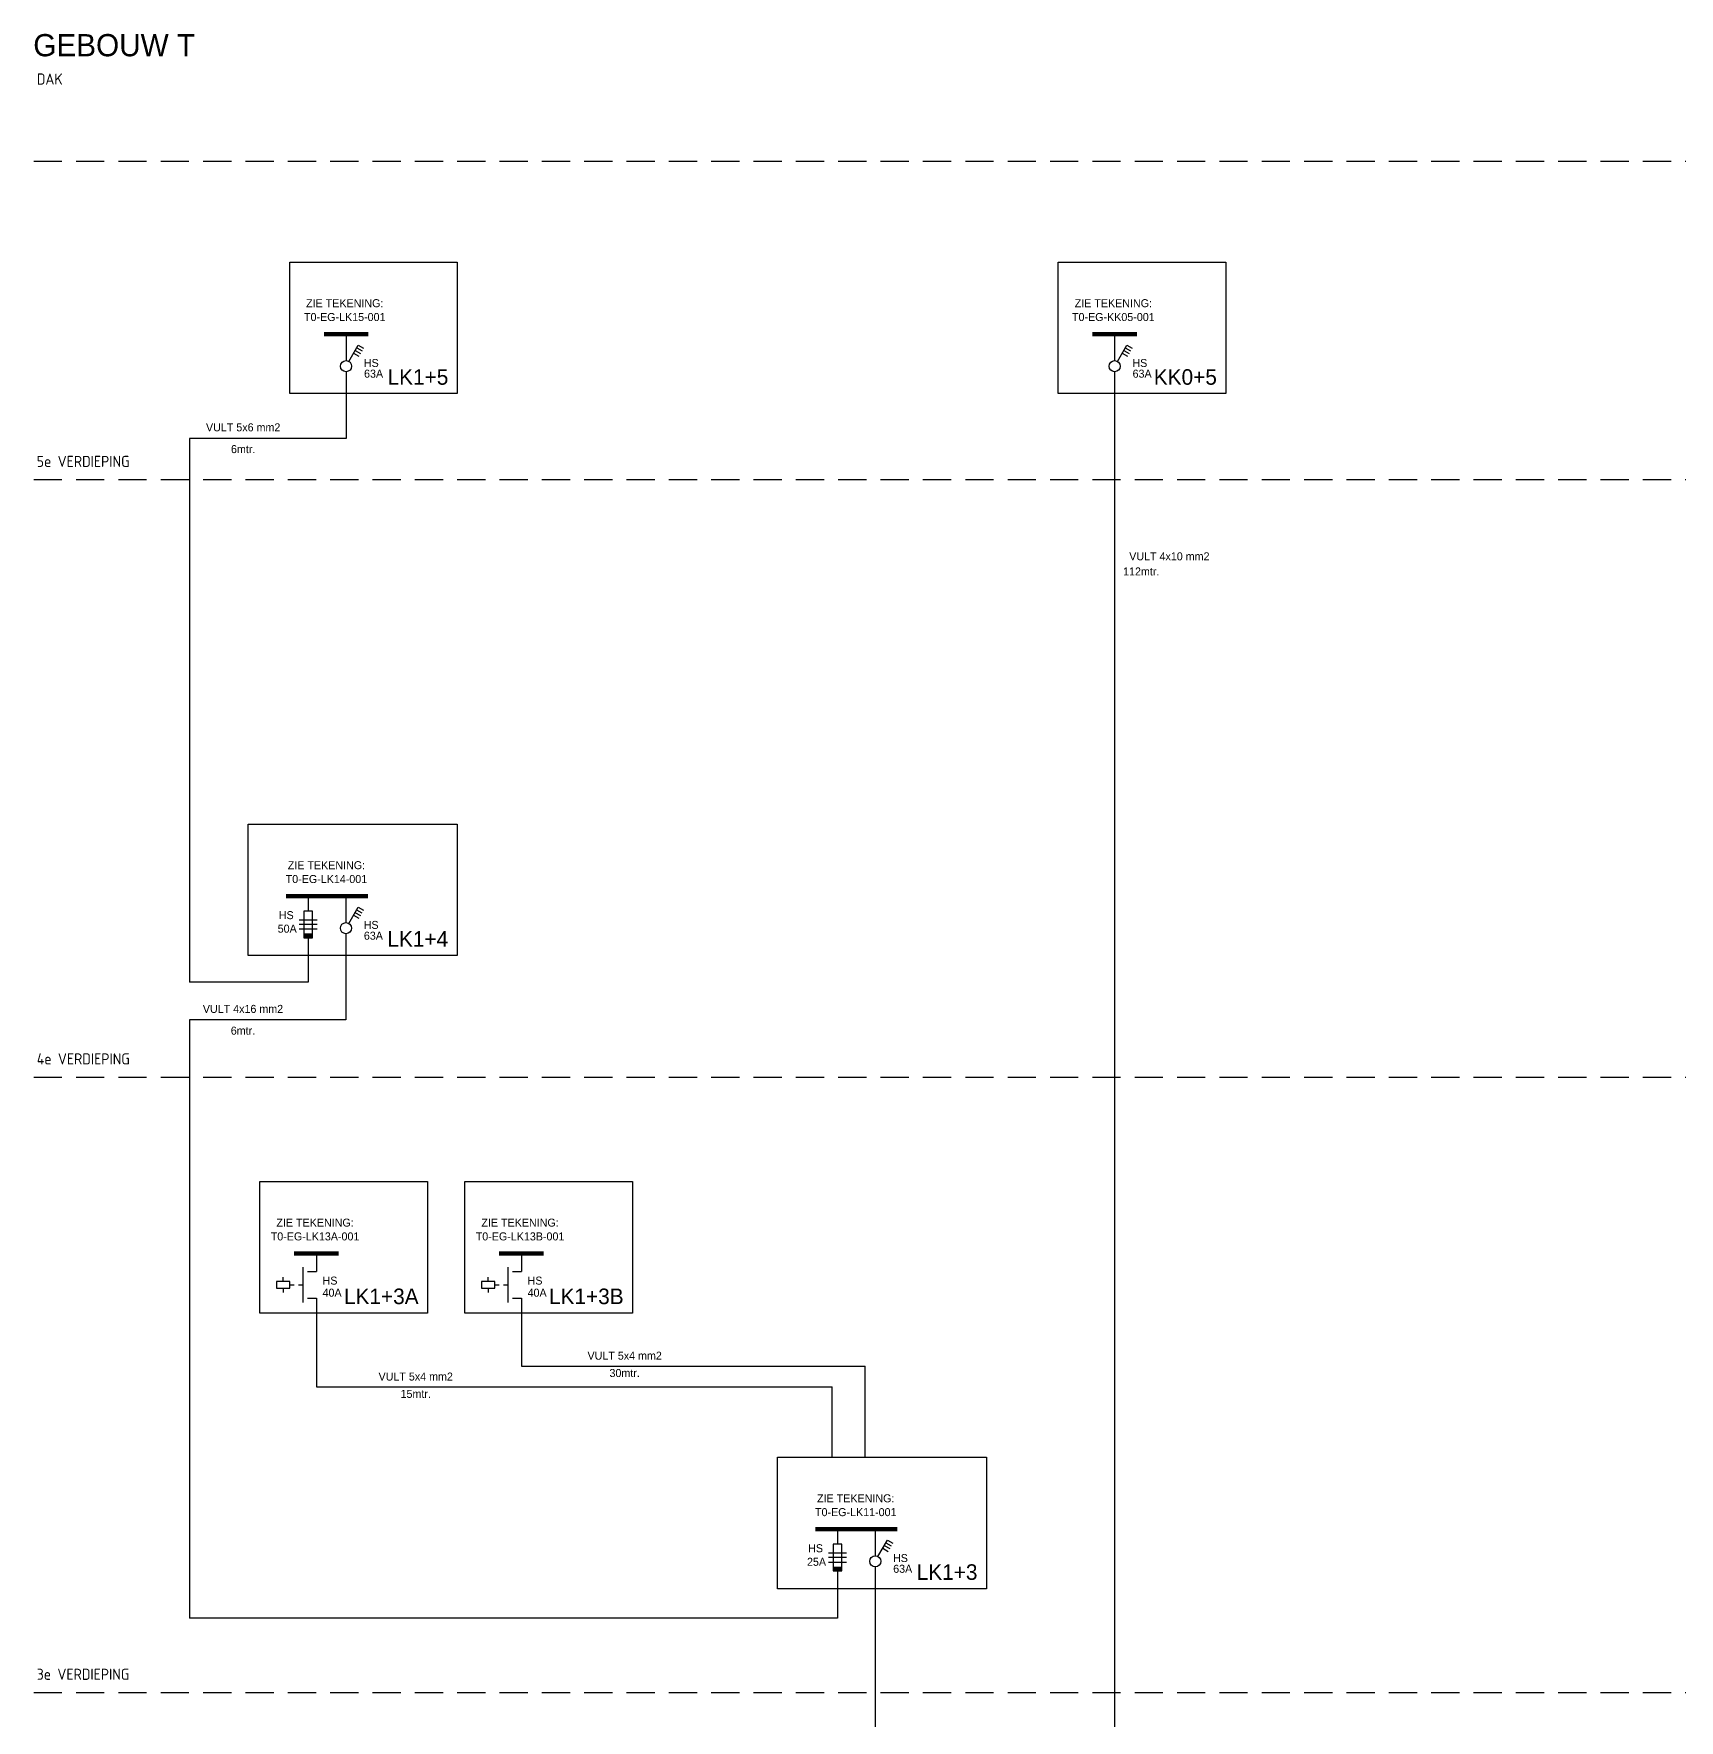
# Model space of a CAD drawing. Header units: millimetres. Extents: x 0 to 1470, y -33 to 858.
# Drawn here: x 0 to 370.1, y 458.4 to 837.7 of the extents above; entities that cross this region are included whole.
import ezdxf
from ezdxf.enums import TextEntityAlignment as Align

# ---------------------------------------------------------------- set-up
doc = ezdxf.new("R2010")
doc.units = ezdxf.units.MM
doc.linetypes.add('HIDDEN', pattern=[9.525, 6.35, -3.175])
doc.linetypes.add('STABI11', pattern=[2, 1, -1])
doc.layers.get('0').update_dxf_attribs({"linetype": 'CONTINUOUS'})
for name, color, linetype in [('BL$4----_STEMPEL', 7, 'CONTINUOUS'), ('EL$1----', 3, 'CONTINUOUS'), ('EL-62-BLK', 3, 'CONTINUOUS'), ('EL6311--', 3, 'CONTINUOUS')]:
    doc.layers.add(name, color=color, linetype=linetype)
doc.styles.add('BURO-018', font='BUROFONT.shx', dxfattribs={"height": 1.8})
doc.styles.add('BURO-025', font='BUROFONT.shx', dxfattribs={"height": 2.5})
doc.styles.add('BURO-035', font='BUROFONT.shx', dxfattribs={"height": 3.5})
doc.styles.get("Standard").update_dxf_attribs({"font": 'ISOCP'})

# ---------------------------------------------------------------- blocks, each defined once
blk = doc.blocks.new('0721013F')
at = {"color": 0, "linetype": 'Continuous'}
for p, q in [((-2, -2), (2, -2)), ((-2, -3), (2, -3)), ((2, -4), (-2, -4))]:
    blk.add_line(p, q, dxfattribs=at)
blk = doc.blocks.new('072102B')
at = {"color": 0, "linetype": 'Continuous'}
for p, q in [((1, 0), (-1, 0)), ((-1, 0), (-1, -6)), ((1, -6), (1, 0)), ((-1, -6), (1, -6))]:
    blk.add_line(p, q, dxfattribs=at)
blk.add_solid([(1, -5), (1, -6), (-1, -5), (-1, -6)], dxfattribs=at)
at = {"color": 0, "linetype": 'Continuous', "style": 'BURO-018', "flags": 1}
for tag, p in [('E_ID', (0, 0)), ('E_MATCODE', (0, -5))]:
    blk.add_attdef(tag, p, '', height=1.8, dxfattribs=at)
at = {"color": 0, "linetype": 'Continuous', "style": 'BURO-018'}
blk.add_attdef('E_KODE', text='', height=1.8, dxfattribs=at).set_placement((-3, -3), align=Align.MIDDLE_RIGHT)
blk = doc.blocks.new('1114A3A')
at = {"color": 0, "linetype": 'Continuous'}
for p, q in [((0.62, 1.08), (2.74, 4.75)), ((2.39, 4.14), (3.6, 3.44)), ((2.74, 4.75), (3.95, 4.05)), ((1.69, 2.93), (2.9, 2.23)), ((2.04, 3.54), (3.25, 2.84))]:
    blk.add_line(p, q, dxfattribs=at)
blk.add_circle((0, 0), 1.25, dxfattribs=at)
at = {"color": 0, "linetype": 'Continuous', "style": 'BURO-018', "flags": 1}
for tag, p in [('E_ID', (0, 0.08)), ('E_MATCODE', (0, -4.92))]:
    blk.add_attdef(tag, p, '', height=1.8, dxfattribs=at)
at = {"color": 0, "linetype": 'Continuous', "style": 'BURO-018'}
blk.add_attdef('E_IGS', text='', height=1.8, dxfattribs=at).set_placement((3, 0.08), align=Align.MIDDLE_LEFT)
blk = doc.blocks.new('0702A1')
at = {"color": 0, "linetype": 'Continuous'}
for p, q in [((-3, -7), (-3, 1)), ((-2, 0), (0, 0)), ((-2, -6), (0, -6))]:
    blk.add_line(p, q, dxfattribs=at)
at = {"color": 0, "linetype": 'Continuous', "style": 'BURO-018'}
blk.add_attdef('E_ASK1', text='', height=1.8, dxfattribs=at).set_placement((-1, 1), align=Align.RIGHT)
at = {"color": 0, "linetype": 'Continuous', "style": 'BURO-018', "flags": 1}
for tag, p in [('E_ID', (0, 0)), ('E_MATCODE', (0, -5))]:
    blk.add_attdef(tag, p, '', height=1.8, dxfattribs=at)
at = {"color": 0, "linetype": 'Continuous', "style": 'BURO-018'}
blk.add_attdef('E_KODE', text='', height=1.8, dxfattribs=at).set_placement((3, -3), align=Align.MIDDLE_LEFT)
blk.add_attdef('E_ASK2', text='', height=1.8, dxfattribs=at).set_placement((-1, -7), align=Align.TOP_RIGHT)
blk = doc.blocks.new('021323')
at = {"color": 0, "linetype": 'Continuous'}
for p, q in [((-3, 0.75), (-6, 0.75)), ((-6, 0.75), (-6, -0.75)), ((-4.5, 0.75), (-4.5, 1.75)), ((-3, -0.75), (-3, 0.75)), ((-3, 0.25), (-3, 0.25)), ((-6, -0.75), (-3, -0.75)), ((-4.5, -0.75), (-4.5, -1.75))]:
    blk.add_line(p, q, dxfattribs=at)
at = {"color": 0, "linetype": 'STABI11'}
blk.add_line((-3, 0), (0, 0), dxfattribs=at)

msp = doc.modelspace()

# ---------------------------------------------------------------- linework, layer by layer
at = {"layer": 'EL$1----', "color": 1, "linetype": 'HIDDEN'}
for p, q in [((0, 809.06), (1470.38, 809.06)), ((0, 737.46), (1470.38, 737.46)), ((0, 603.06), (1470.38, 603.06)), ((0, 464.65), (1470.38, 464.65))]:
    msp.add_line(p, q, dxfattribs=at)
at = {"layer": 'EL$1----'}
for p, q in [((70.26, 769.78), (70.26, 764.2)), ((243.13, 769.78), (243.13, 764.2)), ((70.26, 761.7), (70.26, 753.54)), ((70.26, 761.7), (70.26, 746.7)), ((243.13, 761.7), (243.13, 35.46)), ((70.26, 746.7), (35.05, 746.7)), ((35.05, 746.7), (35.05, 624.38)), ((61.73, 643.38), (61.73, 640.38)), ((70.22, 643.38), (70.22, 637.8)), ((61.73, 634.38), (61.73, 624.38)), ((70.22, 635.3), (70.22, 627.14)), ((70.22, 627.14), (70.22, 615.9)), ((61.73, 624.38), (35.05, 624.38)), ((35.05, 615.9), (35.05, 481.33)), ((70.22, 615.9), (35.05, 615.9)), ((63.57, 563.38), (63.57, 559.33)), ((109.69, 563.38), (109.69, 559.33)), ((63.57, 553.33), (63.57, 533.38)), ((109.69, 553.33), (109.69, 538.07)), ((109.69, 538.07), (187.02, 538.07)), ((187.02, 517.55), (187.02, 538.07)), ((63.57, 533.38), (179.57, 533.38)), ((179.57, 517.55), (179.57, 533.38)), ((180.79, 500.97), (180.79, 497.97)), ((189.28, 500.97), (189.28, 495.4)), ((180.79, 491.97), (180.79, 481.33)), ((189.28, 492.9), (189.28, 484.74)), ((189.28, 484.74), (189.28, 35.46)), ((180.79, 481.33), (35.05, 481.33))]:
    msp.add_line(p, q, dxfattribs=at)
for points in [[(95.26, 756.78), (57.57, 756.78), (57.57, 786.36), (95.26, 786.36)], [(268.13, 756.78), (230.45, 756.78), (230.45, 786.36), (268.13, 786.36)], [(95.22, 630.38), (48.26, 630.38), (48.26, 659.96), (95.22, 659.96)], [(88.57, 549.99), (50.89, 549.99), (50.89, 579.57), (88.57, 579.57)], [(134.69, 549.99), (97, 549.99), (97, 579.57), (134.69, 579.57)], [(214.28, 487.97), (167.32, 487.97), (167.32, 517.55), (214.28, 517.55)]]:
    msp.add_lwpolyline(points, close=True, dxfattribs=at)
at = {"layer": 'EL$1----', "const_width": 1}
for points in [[(65.26, 770.17), (75.26, 770.17)], [(238.13, 770.17), (248.13, 770.17)], [(56.73, 643.77), (75.22, 643.77)], [(58.57, 563.38), (68.57, 563.38)], [(104.69, 563.38), (114.69, 563.38)], [(175.79, 501.37), (194.28, 501.37)]]:
    msp.add_lwpolyline(points, dxfattribs=at)

# ---------------------------------------------------------------- block references
at = {"layer": 'EL$1----'}
ref = msp.add_blockref('072102B', (61.73, 640.38), dxfattribs=at)
ref.add_attrib('E_KODE', '50A', dxfattribs={"layer": '0', "color": 1, "linetype": 'Continuous', "height": 1.8, "style": 'BURO-018'}).set_placement((59.16, 636.44), align=Align.MIDDLE_RIGHT)
at = {"layer": 'EL$1----', "xscale": -1}
for p in [(61.73, 640.38), (180.79, 497.97)]:
    msp.add_blockref('0721013F', p, dxfattribs=at)
at = {"layer": 'EL$1----'}
for name, p in [('021323', (60.57, 556.33)), ('0702A1', (63.57, 559.33)), ('021323', (106.69, 556.33)), ('0702A1', (109.69, 559.33))]:
    msp.add_blockref(name, p, dxfattribs=at)
ref = msp.add_blockref('072102B', (180.79, 497.97), dxfattribs=at)
ref.add_attrib('E_KODE', '25A', dxfattribs={"layer": '0', "color": 1, "linetype": 'Continuous', "height": 1.8, "style": 'BURO-018'}).set_placement((178.22, 494.03), align=Align.MIDDLE_RIGHT)
at = {"layer": 'EL6311--'}
ref = msp.add_blockref('1114A3A', (70.26, 762.95), dxfattribs=at)
ref.add_attrib('E_IGS', '63A', dxfattribs={"layer": '0', "color": 1, "linetype": 'Continuous', "height": 1.8, "style": 'BURO-018'}).set_placement((74.3, 761.27), align=Align.MIDDLE_LEFT)
ref = msp.add_blockref('1114A3A', (243.13, 762.95), dxfattribs=at)
ref.add_attrib('E_IGS', '63A', dxfattribs={"layer": '0', "color": 1, "linetype": 'Continuous', "height": 1.8, "style": 'BURO-018'}).set_placement((247.17, 761.27), align=Align.MIDDLE_LEFT)
ref = msp.add_blockref('1114A3A', (70.22, 636.55), dxfattribs=at)
ref.add_attrib('E_IGS', '63A', dxfattribs={"layer": '0', "color": 1, "linetype": 'Continuous', "height": 1.8, "style": 'BURO-018'}).set_placement((74.26, 634.86), align=Align.MIDDLE_LEFT)
ref = msp.add_blockref('1114A3A', (189.28, 494.15), dxfattribs=at)
ref.add_attrib('E_IGS', '63A', dxfattribs={"layer": '0', "color": 1, "linetype": 'Continuous', "height": 1.8, "style": 'BURO-018'}).set_placement((193.32, 492.46), align=Align.MIDDLE_LEFT)

# ---------------------------------------------------------------- texts
at = {"layer": 'BL$4----_STEMPEL', "color": 2, "char_height": 2.5, "width": 94.5492, "attachment_point": 1}
for s, insert in [('DAK', (0.69, 828.79)), ('5e VERDIEPING', (0.69, 742.79)), ('4e VERDIEPING', (0.69, 608.39)), ('3e VERDIEPING', (0.69, 469.98))]:
    msp.add_mtext(s, dxfattribs=dict(at, insert=insert))
at = {"layer": 'EL$1----', "color": 1, "style": 'BURO-018'}
for s, p in [('HS', (74.26, 762.78)), ('HS', (247.13, 762.78)), ('HS', (55.13, 638.58)), ('HS', (74.22, 636.38)), ('HS', (64.97, 556.38)), ('HS', (111.09, 556.38)), ('40A', (64.97, 553.66)), ('40A', (111.09, 553.66)), ('HS', (174.19, 496.18)), ('HS', (193.28, 493.97))]:
    msp.add_text(s, height=1.8, dxfattribs=at).set_placement(p)
at = {"layer": 'EL-62-BLK', "color": 4, "style": 'BURO-035'}
for s, height, p in [('GEBOUW T', 5, (36.3, 832.66)), ('LK1+5', 3.5, (93.26, 758.78)), ('KK0+5', 3.5, (266.13, 758.78)), ('LK1+4', 3.5, (93.22, 632.38)), ('LK1+3A', 3.5, (86.57, 551.99)), ('LK1+3B', 3.5, (132.69, 551.99)), ('LK1+3', 3.5, (212.28, 489.97))]:
    msp.add_text(s, height=height, dxfattribs=at).set_placement(p, align=Align.RIGHT)
at = {"layer": 'EL-62-BLK', "color": 1, "style": 'BURO-018'}
for s, p in [('ZIE TEKENING:', (69.96, 777.12)), ('ZIE TEKENING:', (242.84, 777.12)), ('T0-EG-LK15-001', (69.96, 774.01)), ('T0-EG-KK05-001', (242.84, 774.01)), ('ZIE TEKENING:', (65.84, 650.71)), ('T0-EG-LK14-001', (65.84, 647.6)), ('ZIE TEKENING:', (63.28, 570.32)), ('ZIE TEKENING:', (109.39, 570.32)), ('T0-EG-LK13A-001', (63.28, 567.22)), ('T0-EG-LK13B-001', (109.39, 567.22)), ('ZIE TEKENING:', (184.9, 508.31)), ('T0-EG-LK11-001', (184.9, 505.2))]:
    msp.add_text(s, height=1.8, dxfattribs=at).set_placement(p, align=Align.MIDDLE)
at = {"layer": 'EL-62-BLK', "color": 1, "style": 'BURO-025'}
for s, p in [('VULT 5x6 mm2', (47.11, 749.2)), ('6mtr.', (47.11, 744.3)), ('VULT 4x10 mm2', (255.44, 720.19)), ('112mtr.', (249.11, 716.78)), ('VULT 4x16 mm2', (47.07, 618.39)), ('6mtr.', (47.07, 613.5)), ('VULT 5x4 mm2', (132.92, 540.39)), ('VULT 5x4 mm2', (85.92, 535.7)), ('30mtr.', (132.92, 536.49)), ('15mtr.', (85.92, 531.8))]:
    msp.add_text(s, height=1.8, dxfattribs=at).set_placement(p, align=Align.MIDDLE_CENTER)

doc.saveas('drawing.dxf')
